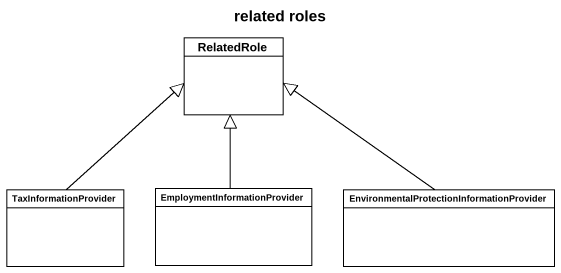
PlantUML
@startuml
title related roles
hide circle
hide empty members
class RelatedRole
class TaxInformationProvider
class "EmploymentInformationProvider" as EmploymentInformationProvide
class "EnvironmentalProtectionInformationProvider" as EnvironmentalProtectionInfor
TaxInformationProvider -up-|> RelatedRole
EmploymentInformationProvide -up-|> RelatedRole
EnvironmentalProtectionInfor -up-|> RelatedRole
@enduml
